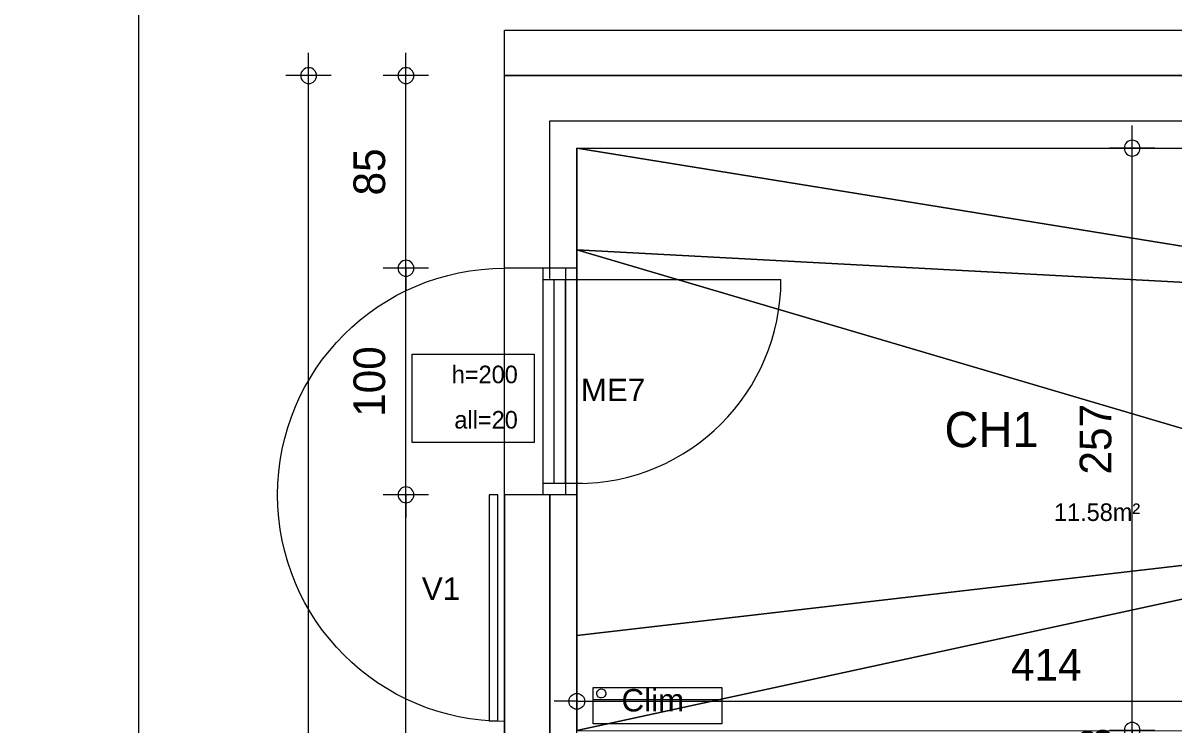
# Model space of a CAD drawing. Header units: metres. Extents: x -30.4 to 29.6, y -50.6 to 0.4.
# Drawn here: x -0.91 to 4.17, y -25.34 to -22.24 of the extents above; entities that cross this region are included whole.
import ezdxf
from ezdxf.enums import TextEntityAlignment as Align
from ezdxf.lldxf.tags import DXFTag

# ---------------------------------------------------------------- set-up
doc = ezdxf.new("R2010")
doc.units = ezdxf.units.M
doc.header["$MEASUREMENT"] = 0
doc.layers.add('Calque commun', color=7, linetype='Continuous')
doc.layers.add('Textes', color=7, linetype='Continuous')
doc.styles.add('Arial4', font='arial.ttf', dxfattribs={"height": 0.098961})
doc.styles.add('Century Gothic', font='GOTHIC.TTF', dxfattribs={"height": 0.139636})
doc.styles.add('Century Gothic15', font='GOTHIC.TTF', dxfattribs={"height": 0.155151})
doc.styles.add('Century Gothic7', font='GOTHIC.TTF', dxfattribs={"height": 0.077575})
tags = doc.linetypes.add('HIDDEN', pattern=[0.375, 0.25, -0.125]).pattern_tags.tags
tags[6:7] = [DXFTag(74, 4), DXFTag(75, 0), DXFTag(340, '0'), DXFTag(46, 1.0), DXFTag(50, 0.0), DXFTag(44, 0.0), DXFTag(45, 0.0)]
tags[4:5] = [DXFTag(74, 4), DXFTag(75, 0), DXFTag(340, '0'), DXFTag(46, 1.0), DXFTag(50, 0.0), DXFTag(44, 0.0), DXFTag(45, 0.0)]
tags = doc.linetypes.add('HIDDEN2', pattern=[0.1875, 0.125, -0.0625]).pattern_tags.tags
tags[6:7] = [DXFTag(74, 4), DXFTag(75, 0), DXFTag(340, '0'), DXFTag(46, 1.0), DXFTag(50, 0.0), DXFTag(44, 0.0), DXFTag(45, 0.0)]
tags[4:5] = [DXFTag(74, 4), DXFTag(75, 0), DXFTag(340, '0'), DXFTag(46, 1.0), DXFTag(50, 0.0), DXFTag(44, 0.0), DXFTag(45, 0.0)]

# ---------------------------------------------------------------- blocks, each defined once
blk = doc.blocks.new('Block34518')
at = {"layer": 'Calque commun', "color": 7, "linetype": 'Continuous', "lineweight": 18}
blk.add_line((1.214, -22.4706), (7.814, -22.4706), dxfattribs=at)
at = {"layer": 'Calque commun', "color": 7, "linetype": 'Continuous', "lineweight": 9}
for p, q in [((1.414, -22.6706), (7.614, -22.6706)), ((1.534, -22.7907), (7.494, -22.7907))]:
    blk.add_line(p, q, dxfattribs=at)
blk = doc.blocks.new('Block36684')
at = {"layer": 'Calque commun', "color": 7, "linetype": 'Continuous', "lineweight": 18}
for p, q in [((1.214, -23.3206), (1.214, -22.4706)), ((1.214, -27.1907), (1.214, -24.3206))]:
    blk.add_line(p, q, dxfattribs=at)
at = {"layer": 'Calque commun', "color": 7, "linetype": 'Continuous', "lineweight": 9}
for p, q in [((1.414, -23.3206), (1.414, -22.6706)), ((1.534, -23.3206), (1.534, -22.7907)), ((1.414, -27.1907), (1.414, -24.3206)), ((1.534, -27.1907), (1.534, -24.3206))]:
    blk.add_line(p, q, dxfattribs=at)
blk = doc.blocks.new('@PRES_1_$$_1-25')
at = {"layer": 'Calque commun', "color": 5, "linetype": 'Continuous', "lineweight": 9}
for p, q in [((0, 0.32), (1, 0.32)), ((1, 0.15), (0, 0.15)), ((0.05, 0.05), (0.05, 0.15)), ((0.95, 0.15), (0.95, 0.05)), ((0.05, 0.1), (0.95, 0.1)), ((1, 0.05), (0, 0.05)), ((0, 0), (1, 0))]:
    blk.add_line(p, q, dxfattribs=at)
blk = doc.blocks.new('@PRES_1_$$_1-26')
at = {"layer": 'Calque commun', "color": 7, "linetype": 'Continuous', "lineweight": 9}
blk.add_line((0, 0), (0, 0.32), dxfattribs=at)
blk = doc.blocks.new('@PRES_1_$$_1-27')
at = {"layer": 'Calque commun', "color": 7, "linetype": 'Continuous', "lineweight": 9}
blk.add_line((0, 0), (0, 0.32), dxfattribs=at)
blk = doc.blocks.new('INTER_2D_COMB9')
at = {"layer": 'Calque commun', "color": 0, "linetype": 'ByBlock', "lineweight": -2}
for name in ['@PRES_1_$$_1-25', '@PRES_1_$$_1-26']:
    blk.add_blockref(name, (0, 0), dxfattribs=at)
at = {"layer": 'Calque commun', "color": 0, "linetype": 'ByBlock', "lineweight": -2, "extrusion": (0, 0, -1), "xscale": -1, "yscale": -1, "zscale": -1, "rotation": -180}
blk.add_blockref('@PRES_1_$$_1-27', (-1, 0), dxfattribs=at)
blk = doc.blocks.new('PLACED_COMB9')
at = {"layer": 'Calque commun', "color": 0, "linetype": 'ByBlock', "lineweight": -2}
blk.add_blockref('INTER_2D_COMB9', (0, 0), dxfattribs=at)
blk = doc.blocks.new('new215')
at = {"layer": 'Calque commun', "color": 5, "linetype": 'Continuous', "lineweight": 9}
blk.add_arc((0, 0), 0.5, 0, 359.99941, dxfattribs=at)
blk = doc.blocks.new('new216')
at = {"layer": 'Calque commun', "color": 5, "linetype": 'Continuous', "lineweight": 9}
blk.add_arc((0, 0), 0.5, 0, 359.99941, dxfattribs=at)
blk = doc.blocks.new('DimLine37401')
at = {"layer": 'Calque commun', "color": 5, "linetype": 'Continuous', "lineweight": 9}
for p, q in [((0.7801, -24.3206), (0.7801, -24.2206)), ((0.8801, -24.3206), (0.6801, -24.3206)), ((0.7801, -27.1907), (0.7801, -24.3206)), ((0.8801, -27.1907), (0.6801, -27.1907)), ((0.7801, -27.1907), (0.7801, -27.2907))]:
    blk.add_line(p, q, dxfattribs=at)
at = {"layer": 'Calque commun', "color": 5, "linetype": 'Continuous', "lineweight": 9, "xscale": 0.07000000029802322, "yscale": 0.07000000029802322, "zscale": 0.07000000029802322, "rotation": 90}
for name, p in [('new216', (0.7801, -24.3206)), ('new215', (0.7801, -27.1907))]:
    blk.add_blockref(name, p, dxfattribs=at)
at = {"layer": 'Calque commun', "color": 5, "linetype": 'Continuous', "lineweight": 9, "style": 'Century Gothic'}
blk.add_text('287', height=0.13964, rotation=90, dxfattribs=at).set_placement((0.7301, -25.7557), align=Align.BOTTOM_CENTER)
blk = doc.blocks.new('new217')
at = {"layer": 'Calque commun', "color": 5, "linetype": 'Continuous', "lineweight": 9}
blk.add_arc((0, 0), 0.5, 0, 359.99941, dxfattribs=at)
blk = doc.blocks.new('new218')
at = {"layer": 'Calque commun', "color": 5, "linetype": 'Continuous', "lineweight": 9}
blk.add_arc((0, 0), 0.5, 0, 359.99941, dxfattribs=at)
blk = doc.blocks.new('DimLine37409')
at = {"layer": 'Calque commun', "color": 5, "linetype": 'Continuous', "lineweight": 9}
for p, q in [((0.7801, -23.3206), (0.7801, -23.2206)), ((0.8801, -23.3206), (0.6801, -23.3206)), ((0.7801, -24.3206), (0.7801, -23.3206)), ((0.8801, -24.3206), (0.6801, -24.3206)), ((0.7801, -24.3206), (0.7801, -24.4206))]:
    blk.add_line(p, q, dxfattribs=at)
at = {"layer": 'Calque commun', "color": 5, "linetype": 'Continuous', "lineweight": 9, "xscale": 0.07000000029802322, "yscale": 0.07000000029802322, "zscale": 0.07000000029802322, "rotation": 90}
for name, p in [('new218', (0.7801, -23.3206)), ('new217', (0.7801, -24.3206))]:
    blk.add_blockref(name, p, dxfattribs=at)
at = {"layer": 'Calque commun', "color": 5, "linetype": 'Continuous', "lineweight": 9, "style": 'Century Gothic'}
blk.add_text('100', height=0.13964, rotation=90, dxfattribs=at).set_placement((0.7301, -23.8206), align=Align.BOTTOM_CENTER)
blk = doc.blocks.new('new219')
at = {"layer": 'Calque commun', "color": 5, "linetype": 'Continuous', "lineweight": 9}
blk.add_arc((0, 0), 0.5, 0, 359.99941, dxfattribs=at)
blk = doc.blocks.new('new220')
at = {"layer": 'Calque commun', "color": 5, "linetype": 'Continuous', "lineweight": 9}
blk.add_arc((0, 0), 0.5, 0, 359.99941, dxfattribs=at)
blk = doc.blocks.new('DimLine37417')
at = {"layer": 'Calque commun', "color": 5, "linetype": 'Continuous', "lineweight": 9}
for p, q in [((0.7801, -22.4706), (0.7801, -22.3706)), ((0.8801, -22.4706), (0.6801, -22.4706)), ((0.7801, -23.3206), (0.7801, -22.4706)), ((0.8801, -23.3206), (0.6801, -23.3206)), ((0.7801, -23.3206), (0.7801, -23.4206))]:
    blk.add_line(p, q, dxfattribs=at)
at = {"layer": 'Calque commun', "color": 5, "linetype": 'Continuous', "lineweight": 9, "xscale": 0.07000000029802322, "yscale": 0.07000000029802322, "zscale": 0.07000000029802322, "rotation": 90}
for name, p in [('new220', (0.7801, -22.4706)), ('new219', (0.7801, -23.3206))]:
    blk.add_blockref(name, p, dxfattribs=at)
at = {"layer": 'Calque commun', "color": 5, "linetype": 'Continuous', "lineweight": 9, "style": 'Century Gothic'}
blk.add_text('85', height=0.13964, rotation=90, dxfattribs=at).set_placement((0.7301, -22.8956), align=Align.BOTTOM_CENTER)
blk = doc.blocks.new('new276')
at = {"layer": 'Calque commun', "color": 5, "linetype": 'Continuous', "lineweight": 9}
blk.add_arc((0, 0), 0.5, 0, 359.99941, dxfattribs=at)
blk = doc.blocks.new('DimLine41032')
at = {"layer": 'Calque commun', "color": 5, "linetype": 'Continuous', "lineweight": 9}
for p, q in [((0.3508, -22.4706), (0.3508, -22.3706)), ((0.4508, -22.4706), (0.2508, -22.4706)), ((0.3508, -31.4706), (0.3508, -22.4706))]:
    blk.add_line(p, q, dxfattribs=at)
at = {"layer": 'Calque commun', "color": 5, "linetype": 'Continuous', "lineweight": 9, "xscale": 0.07000000029802322, "yscale": 0.07000000029802322, "zscale": 0.07000000029802322, "rotation": 90}
blk.add_blockref('new276', (0.3508, -22.4706), dxfattribs=at)
blk = doc.blocks.new('xmodule1pcentniv1 16-29')
at = {"layer": 'Calque commun', "color": 5, "linetype": 'Continuous', "lineweight": 9}
blk.add_arc((0, 0), 0.5, 0, 359.99941, dxfattribs=at)
blk = doc.blocks.new('xmodule1pcentniv1 16-30')
at = {"layer": 'Calque commun', "color": 5, "linetype": 'Continuous', "lineweight": 9}
blk.add_arc((0, 0), 0.5, 0, 359.99941, dxfattribs=at)
blk = doc.blocks.new('DimLine55035-3')
at = {"layer": 'Calque commun', "color": 5, "linetype": 'Continuous', "lineweight": 9}
for p, q in [((39.5402, -20.396), (39.5402, -20.296)), ((39.6402, -20.396), (39.4402, -20.396)), ((39.5402, -20.4767), (39.5402, -20.396)), ((39.6402, -20.4767), (39.4402, -20.4767)), ((39.5402, -20.4767), (39.5402, -20.5767))]:
    blk.add_line(p, q, dxfattribs=at)
at = {"layer": 'Calque commun', "color": 5, "linetype": 'Continuous', "lineweight": 9, "xscale": 0.07000000029802322, "yscale": 0.07000000029802322, "zscale": 0.07000000029802322, "rotation": 90}
for name, p in [('xmodule1pcentniv1 16-30', (39.5402, -20.396)), ('xmodule1pcentniv1 16-29', (39.5402, -20.4767))]:
    blk.add_blockref(name, p, dxfattribs=at)
at = {"layer": 'Calque commun', "color": 5, "linetype": 'Continuous', "lineweight": 9, "style": 'Century Gothic'}
blk.add_text('8', height=0.1396, rotation=90, dxfattribs=at).set_placement((39.4902, -20.4363), align=Align.BOTTOM_CENTER)
blk = doc.blocks.new('xmodule1pcentniv1 16-31')
at = {"layer": 'Calque commun', "color": 5, "linetype": 'Continuous', "lineweight": 9}
blk.add_arc((0, 0), 0.5, 0, 359.99941, dxfattribs=at)
blk = doc.blocks.new('xmodule1pcentniv1 16-32')
at = {"layer": 'Calque commun', "color": 5, "linetype": 'Continuous', "lineweight": 9}
blk.add_arc((0, 0), 0.5, 0, 359.99941, dxfattribs=at)
blk = doc.blocks.new('DimLine55043-3')
at = {"layer": 'Calque commun', "color": 5, "linetype": 'Continuous', "lineweight": 9}
for p, q in [((39.5402, -17.8267), (39.5402, -17.7267)), ((39.6402, -17.8267), (39.4402, -17.8267)), ((39.5402, -20.396), (39.5402, -17.8267)), ((39.6402, -20.396), (39.4402, -20.396)), ((39.5402, -20.396), (39.5402, -20.496))]:
    blk.add_line(p, q, dxfattribs=at)
at = {"layer": 'Calque commun', "color": 5, "linetype": 'Continuous', "lineweight": 9, "xscale": 0.07000000029802322, "yscale": 0.07000000029802322, "zscale": 0.07000000029802322, "rotation": 90}
for name, p in [('xmodule1pcentniv1 16-32', (39.5402, -17.8267)), ('xmodule1pcentniv1 16-31', (39.5402, -20.396))]:
    blk.add_blockref(name, p, dxfattribs=at)
at = {"layer": 'Calque commun', "color": 5, "linetype": 'Continuous', "lineweight": 9, "style": 'Century Gothic'}
blk.add_text('257', height=0.13964, rotation=90, dxfattribs=at).set_placement((39.4902, -19.1113), align=Align.BOTTOM_CENTER)
blk = doc.blocks.new('clim-int5')
at = {"layer": 'Calque commun', "color": 0, "linetype": 'ByBlock', "lineweight": 9}
for p, q in [((0.5671, 0.16), (0, 0.16)), ((0, 0.16), (0, 0)), ((0.5671, 0), (0.5671, 0.16)), ((0, 0.106), (0.5671, 0.106)), ((0, 0), (0.5671, 0))]:
    blk.add_line(p, q, dxfattribs=at)
blk.add_arc((0.531, 0.1338), 0.02, 330, 329.9994, dxfattribs=at)
blk = doc.blocks.new('xmodule1pcentniv1 16-97')
at = {"layer": 'Calque commun', "color": 5, "linetype": 'Continuous', "lineweight": 9}
blk.add_arc((0, 0), 0.5, 0, 359.99941, dxfattribs=at)
blk = doc.blocks.new('xmodule1pcentniv1 16-98')
at = {"layer": 'Calque commun', "color": 5, "linetype": 'Continuous', "lineweight": 9}
blk.add_arc((0, 0), 0.5, 0, 359.99941, dxfattribs=at)
blk = doc.blocks.new('DimLine61156-2')
at = {"layer": 'Calque commun', "color": 5, "linetype": 'Continuous', "lineweight": 9}
for p, q in [((37.0911, -20.1678), (37.0911, -20.3678)), ((41.2311, -20.1678), (41.2311, -20.3678)), ((37.0911, -20.2678), (36.9911, -20.2678)), ((37.0911, -20.2678), (41.2311, -20.2678)), ((41.2311, -20.2678), (41.3311, -20.2678))]:
    blk.add_line(p, q, dxfattribs=at)
at = {"layer": 'Calque commun', "color": 5, "linetype": 'Continuous', "lineweight": 9, "extrusion": (0, 0, -1), "xscale": -0.07000000029802322, "yscale": -0.07000000029802322, "zscale": -0.07000000029802322, "rotation": -180}
for name, p in [('xmodule1pcentniv1 16-97', (-37.0911, -20.2678)), ('xmodule1pcentniv1 16-98', (-41.2311, -20.2678))]:
    blk.add_blockref(name, p, dxfattribs=at)
at = {"layer": 'Calque commun', "color": 5, "linetype": 'Continuous', "lineweight": 9, "style": 'Century Gothic'}
blk.add_text('414', height=0.13964, dxfattribs=at).set_placement((39.1611, -20.2178), align=Align.BOTTOM_CENTER)
blk = doc.blocks.new('xmodule1pcentniv1 16-99')
at = {"layer": 'Calque commun', "color": 5, "linetype": 'Continuous', "lineweight": 9}
for name in ['DimLine55043-3', 'DimLine61156-2', 'DimLine55035-3']:
    blk.add_blockref(name, (0, 0), dxfattribs=at)
at = {"layer": 'Calque commun', "color": 7, "linetype": 'HIDDEN2', "lineweight": -2, "extrusion": (0, 0, -1)}
blk.add_blockref('clim-int5', (-37.7299, -20.3668), dxfattribs=at)
at = {"layer": 'Textes', "color": 5, "linetype": 'ByBlock', "lineweight": -2, "style": 'Century Gothic15'}
blk.add_text('CH1', height=0.15515, dxfattribs=at).set_placement((39.1273, -18.9908), align=Align.TOP_RIGHT)
at = {"layer": 'Textes', "color": 9, "linetype": 'ByBlock', "lineweight": -2, "style": 'Century Gothic7'}
blk.add_text('11.58m²', height=0.07758, dxfattribs=at).set_placement((39.1951, -19.3943), align=Align.TOP_LEFT)
at = {"layer": 'Textes', "color": 5, "linetype": 'ByBlock', "lineweight": -2, "style": 'Arial4'}
blk.add_text('Clim', height=0.09896, dxfattribs=at).set_placement((37.2878, -20.3421), align=Align.BOTTOM_LEFT)
at = {"layer": 'Calque commun', "color": 9, "linetype": 'Continuous', "lineweight": 9}
mesh = blk.add_polyface(dxfattribs=at)
corners = [(37.0911, -17.8266), (41.2311, -18.4974), (41.8311, -17.8281), (41.8311, -18.4974), (37.0911, -18.2748), (37.0911, -19.9774), (37.0911, -18.2748), (37.0911, -19.9774), (37.0911, -20.3967), (41.2311, -19.4974), (41.8311, -20.3974), (41.8311, -19.4974)]
mesh.append_faces([[corners[k] for k in face] for face in [(0, 1, 2)]], dxfattribs={"vtx0": -1, "vtx1": -1, "color": 9})
mesh.append_faces([[corners[k] for k in face] for face in [(4, 5, 6), (5, 9, 7), (9, 4, 5)]], dxfattribs={"vtx0": -1, "vtx1": -1, "vtx2": -1, "color": 9})
mesh.append_faces([[corners[k] for k in face] for face in [(7, 8, 9), (8, 10, 9), (9, 1, 4), (0, 4, 1)]], dxfattribs={"vtx1": -1, "vtx2": -1, "color": 9})
mesh.append_faces([[corners[k] for k in face] for face in [(1, 3, 2), (10, 11, 9)]], dxfattribs={"vtx2": -1, "color": 9})

msp = doc.modelspace()

# ---------------------------------------------------------------- linework, layer by layer
at = {"layer": 'Calque commun', "color": 7, "linetype": 'Continuous', "lineweight": 9}
for p, q in [((-0.3979, -35.5825), (-0.3979, -8.0479)), ((1.484, -24.2706), (1.484, -23.3706)), ((1.484, -23.3706), (1.534, -23.3706)), ((1.5581, -24.2706), (1.484, -24.2706))]:
    msp.add_line(p, q, dxfattribs=at)
at = {"layer": 'Calque commun', "color": 12, "linetype": 'Continuous', "lineweight": 18}
for p, q in [((1.414, -23.3664), (1.414, -22.6706)), ((1.414, -22.6706), (3.914, -22.6706)), ((1.414, -23.3206), (1.414, -22.6706)), ((3.914, -22.6706), (3.914, -22.6706)), ((1.4149, -23.3206), (1.214, -23.3206)), ((1.4149, -24.3206), (1.214, -24.3206)), ((1.214, -24.3206), (1.214, -27.1907)), ((1.4149, -24.3206), (1.414, -27.1907))]:
    msp.add_line(p, q, dxfattribs=at)
at = {"layer": 'Calque commun', "color": 7, "linetype": 'HIDDEN', "lineweight": 9}
msp.add_line((1.534, -23.3706), (2.434, -23.3706), dxfattribs=at)
at = {"layer": 'Calque commun', "color": 12, "linetype": 'Continuous', "lineweight": 18}
msp.add_polyline3d([(3.814, -22.6706, 0), (3.814, -22.6706, 0), (7.614, -22.6706, 0), (7.614, -26.5212, 0), (7.614, -26.5212, 0)], dxfattribs=at)
at = {"layer": 'Calque commun', "color": 7, "linetype": 'Continuous', "lineweight": 9, "extrusion": (0, 0, -1)}
msp.add_arc((-1.214, -24.3206), 1, 270, 90, dxfattribs=at)
at = {"layer": 'Calque commun', "color": 7, "linetype": 'HIDDEN', "lineweight": 9}
msp.add_arc((1.534, -23.3706), 0.9, 269.998, 359.998, dxfattribs=at)

# ---------------------------------------------------------------- block references
at = {"layer": 'Calque commun', "color": 5, "linetype": 'Continuous', "lineweight": 9}
for name in ['DimLine41032', 'DimLine37417', 'DimLine37409', 'DimLine37401']:
    msp.add_blockref(name, (0, 0), dxfattribs=at)
at = {"layer": 'Calque commun', "color": 0, "linetype": 'ByBlock', "lineweight": -2}
for name, p in [('Block34518', (0, 0)), ('Block36684', (0, 0)), ('xmodule1pcentniv1 16-99', (-35.5571, -4.964))]:
    msp.add_blockref(name, p, dxfattribs=at)
at = {"layer": 'Calque commun', "color": 0, "linetype": 'ByBlock', "lineweight": -2, "rotation": 90.00000000000001}
msp.add_blockref('PLACED_COMB9', (1.534, -24.3206), dxfattribs=at)

# ---------------------------------------------------------------- texts
at = {"layer": 'Calque commun', "color": 5, "linetype": 'ByBlock', "lineweight": -2, "insert": (1.2734, -23.7504), "char_height": 0.07758, "attachment_point": 3, "line_spacing_factor": 1.546883, "style": 'Century Gothic7'}
msp.add_mtext('h=200\\Pall=20', dxfattribs=at)
at = {"layer": 'Textes', "color": 5, "linetype": 'ByBlock', "lineweight": -2, "style": 'Arial4'}
for s, p in [('ME7', (1.8356, -23.9368)), ('V1', (1.0193, -24.8139))]:
    msp.add_text(s, height=0.09896, dxfattribs=at).set_placement(p, align=Align.BOTTOM_RIGHT)

# ---------------------------------------------------------------- meshes
at = {"layer": 'Calque commun', "color": 7, "linetype": 'Continuous', "lineweight": 9}
mesh = msp.add_polyface(dxfattribs=at)
corners = [(29.6021, -8.6275), (-30.3979, -8.6275), (-30.3979, -50.6275), (29.6021, -50.6275)]
mesh.append_faces([[corners[k] for k in face] for face in [(0, 1, 2, 3)]], dxfattribs={"color": 7})
at = {"layer": 'Calque commun', "color": 16, "linetype": 'HIDDEN2', "lineweight": 9}
mesh = msp.add_polyface(dxfattribs=at)
corners = [(7.814, -22.4706), (1.214, -22.4706), (1.214, -22.2706), (7.814, -22.2706)]
mesh.append_faces([[corners[k] for k in face] for face in [(0, 1, 2, 3)]], dxfattribs={"color": 16})
at = {"layer": 'Calque commun', "color": 11, "linetype": 'Continuous', "lineweight": 18}
mesh = msp.add_polyface(dxfattribs=at)
corners = [(0.8076, -23.6996), (1.346, -23.6996), (1.346, -24.0903), (0.8076, -24.0903)]
mesh.append_faces([[corners[k] for k in face] for face in [(0, 1, 2, 3)]], dxfattribs={"color": 11})
at = {"layer": 'Calque commun', "color": 7, "linetype": 'Continuous', "lineweight": 9}
mesh = msp.add_polyface(dxfattribs=at)
corners = [(1.1465, -24.3206), (1.1465, -25.3184), (1.1854, -25.3184), (1.1854, -24.3206)]
mesh.append_faces([[corners[k] for k in face] for face in [(0, 1, 2, 3)]], dxfattribs={"color": 7})

doc.saveas('drawing.dxf')
